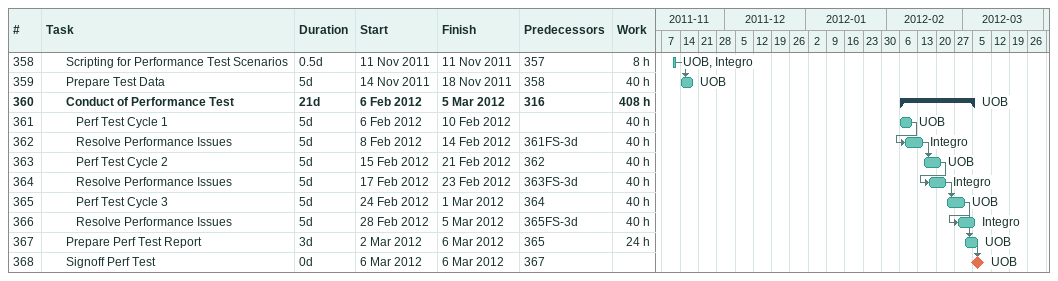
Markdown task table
| ID | Level | Task | Duration | Start | Finish | Predecessors | Resources | Work (h) |
|---|---|---|---|---|---|---|---|---|
| 358 | 3 | Scripting for Performance Test Scenarios | 0.5d | 2011-11-11 | 2011-11-11 | 357 | UOB, Integro | 8 |
| 359 | 3 | Prepare Test Data | 5d | 2011-11-14 | 2011-11-18 | 358 | UOB | 40 |
| 360 | 3 | **Conduct of Performance Test** | 21d | 2012-02-06 | 2012-03-05 | 316 | UOB | 408 |
| 361 | 4 | Perf Test Cycle 1 | 5d | 2012-02-06 | 2012-02-10 |  | UOB | 40 |
| 362 | 4 | Resolve Performance Issues | 5d | 2012-02-08 | 2012-02-14 | 361FS-3d | Integro | 40 |
| 363 | 4 | Perf Test Cycle 2 | 5d | 2012-02-15 | 2012-02-21 | 362 | UOB | 40 |
| 364 | 4 | Resolve Performance Issues | 5d | 2012-02-17 | 2012-02-23 | 363FS-3d | Integro | 40 |
| 365 | 4 | Perf Test Cycle 3 | 5d | 2012-02-24 | 2012-03-01 | 364 | UOB | 40 |
| 366 | 4 | Resolve Performance Issues | 5d | 2012-02-28 | 2012-03-05 | 365FS-3d | Integro | 40 |
| 367 | 3 | Prepare Perf Test Report | 3d | 2012-03-02 | 2012-03-06 | 365 | UOB | 24 |
| 368 | 3 | Signoff Perf Test | 0d | 2012-03-06 | 2012-03-06 | 367 | UOB |  |
